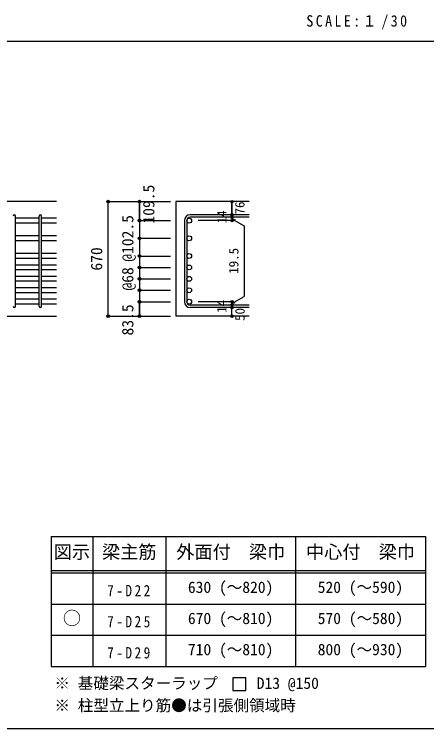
# Model space of a CAD drawing. Units: millimetres at full size, sheet at 1:30, with parts at other scales. Extents: x -5973 to 5954, y -4195 to 4201.
# Drawn here: x 1234 to 3618, y -4195 to -67 of the extents above; entities that cross this region are included whole.
import ezdxf
from ezdxf.enums import TextEntityAlignment as Align

# ---------------------------------------------------------------- set-up
doc = ezdxf.new("R2010")
doc.units = ezdxf.units.MM
doc.header["$LTSCALE"] = 30
doc.header["$PDMODE"] = 32
doc.header["$PDSIZE"] = 15
for name, color, linetype in [('0-1', 2, 'Continuous'), ('0-5', 7, 'Continuous'), ('0-6', 7, 'Continuous'), ('0-D', 4, 'Continuous'), ('6-7_文字', 7, 'Continuous'), ('6-E_枠', 7, 'Continuous'), ('F-0_枠', 6, 'Continuous')]:
    doc.layers.add(name, color=color, linetype=linetype)
doc.styles.add('ＭＳ ゴシック', font='')
doc.styles.get('ＭＳ ゴシック').set_extended_font_data('MS Gothic')

msp = doc.modelspace()

# ---------------------------------------------------------------- linework, layer by layer
at = {"layer": '0-1'}
for p, q in [((2592.44, -1149.89), (2167.44, -1149.89)), ((2167.44, -1149.89), (2167.44, -1811.39)), ((1077.44, -1811.39), (1477.44, -1811.39)), ((2592.44, -1811.39), (2167.44, -1811.39))]:
    msp.add_line(p, q, dxfattribs=at)
msp.add_lwpolyline([(1477.44, -1149.89), (27.44, -1149.89), (27.44, -2199.89)], dxfattribs=at)
at = {"layer": '0-5'}
for p, q in [((1377.44, -1245.51), (1241.44, -1245.51)), ((1377.44, -1273.51), (1241.44, -1273.51)), ((1477.44, -1245.51), (1391.44, -1245.51)), ((1477.44, -1273.51), (1391.44, -1273.51)), ((1377.44, -1347.7), (1241.44, -1347.7)), ((1477.44, -1347.7), (1391.44, -1347.7)), ((1377.44, -1375.7), (1241.44, -1375.7)), ((1477.44, -1375.7), (1391.44, -1375.7)), ((1377.44, -1449.89), (1241.44, -1449.89)), ((1377.44, -1477.89), (1241.44, -1477.89)), ((1477.44, -1449.89), (1391.44, -1449.89)), ((1477.44, -1477.89), (1391.44, -1477.89)), ((1377.44, -1515.89), (1241.44, -1515.89)), ((1477.44, -1515.89), (1391.44, -1515.89)), ((1377.44, -1543.89), (1241.44, -1543.89)), ((1477.44, -1543.89), (1391.44, -1543.89)), ((1377.44, -1581.89), (1241.44, -1581.89)), ((1377.44, -1609.89), (1241.44, -1609.89)), ((1477.44, -1581.89), (1391.44, -1581.89)), ((1477.44, -1609.89), (1391.44, -1609.89)), ((1377.44, -1647.89), (1241.44, -1647.89)), ((1477.44, -1647.89), (1391.44, -1647.89)), ((1377.44, -1675.89), (1241.44, -1675.89)), ((1477.44, -1675.89), (1391.44, -1675.89)), ((1377.44, -1713.89), (1241.44, -1713.89)), ((1477.44, -1713.89), (1391.44, -1713.89)), ((1377.44, -1741.89), (1241.44, -1741.89)), ((1477.44, -1741.89), (1391.44, -1741.89))]:
    msp.add_line(p, q, dxfattribs=at)
at = {"layer": '0-5', "color": 3}
for centre in [(2245.44, -1259.51), (2245.44, -1361.7), (2245.44, -1463.89), (2245.44, -1529.89), (2245.44, -1595.89), (2245.44, -1661.89), (2245.44, -1727.89)]:
    msp.add_circle(centre, 14, dxfattribs=at)
at = {"layer": '0-6'}
for p, q in [((1241.44, -1754.39), (1241.44, -1233.01)), ((1377.44, -1754.39), (1377.44, -1233.01)), ((1391.44, -1754.39), (1391.44, -1233.01)), ((2592.44, -1226.01), (2250.94, -1226.01)), ((2217.44, -1259.51), (2217.44, -1727.89)), ((2231.44, -1259.51), (2231.44, -1727.89)), ((2592.44, -1240.01), (2250.94, -1240.01)), ((2592.44, -1747.39), (2250.94, -1747.39)), ((2592.44, -1761.39), (2250.94, -1761.39))]:
    msp.add_line(p, q, dxfattribs=at)
for centre, radius, start, end in [((1234.44, -1233.01), 7, 0, 180), ((1384.44, -1233.01), 7, 0, 180), ((2250.94, -1259.51), 33.5, 90, 180), ((2250.94, -1259.51), 19.5, 90, 180), ((2250.94, -1727.89), 33.5, 180, 270), ((2250.94, -1727.89), 19.5, 180, 270), ((1234.44, -1754.39), 7, 180, 0), ((1384.44, -1754.39), 7, 180, 0)]:
    msp.add_arc(centre, radius, start, end, dxfattribs=at)
at = {"layer": '0-D'}
for p, q in [((1777.44, -1149.89), (1957.44, -1149.89)), ((1777.44, -1149.89), (1957.44, -1149.89)), ((1777.44, -1811.39), (1777.44, -1149.89)), ((1957.44, -1149.89), (2137.44, -1149.89)), ((1957.44, -1149.89), (2137.44, -1149.89)), ((1957.44, -1149.89), (1957.44, -1259.51)), ((1957.44, -1259.51), (1957.44, -1149.89)), ((2492.44, -1240.01), (2492.44, -1226.01)), ((1957.44, -1259.51), (2137.44, -1259.51)), ((1957.44, -1259.51), (1957.44, -1344.89)), ((1957.44, -1259.51), (2137.44, -1259.51)), ((2492.44, -1259.51), (2296.35, -1259.51)), ((2492.44, -1240.01), (2492.44, -1259.51)), ((2492.44, -1249.76), (2511.76, -1254.93)), ((2492.44, -1249.76), (2562.5, -1290.21)), ((2562.5, -1290.21), (2562.5, -1697.2)), ((1957.44, -1344.89), (1957.44, -1727.89)), ((1957.44, -1361.7), (2137.44, -1361.7)), ((1957.44, -1463.89), (2137.44, -1463.89)), ((1957.44, -1529.89), (2137.44, -1529.89)), ((1957.44, -1595.89), (2137.44, -1595.89)), ((1957.44, -1661.89), (2137.44, -1661.89)), ((1957.44, -1727.89), (2137.44, -1727.89)), ((1957.44, -1727.89), (1957.44, -1811.39)), ((1957.44, -1811.39), (1957.44, -1727.89)), ((2492.44, -1727.89), (2296.35, -1727.89)), ((2492.44, -1737.64), (2562.5, -1697.2)), ((2492.44, -1747.39), (2492.44, -1727.89)), ((2492.44, -1737.64), (2511.76, -1732.47)), ((2492.44, -1761.39), (2492.44, -1747.39)), ((2492.44, -1811.39), (2492.44, -1761.39)), ((1777.44, -1811.39), (1957.44, -1811.39)), ((1957.44, -1811.39), (2137.44, -1811.39))]:
    msp.add_line(p, q, dxfattribs=at)
msp.add_lwpolyline([(2492.44, -1149.89), (2492.44, -1226.01), (2492.44, -1149.89)], dxfattribs=at)
for centre, radius in [((1777.44, -1149.89), 8), ((1777.44, -1149.89), 7.2), ((1777.44, -1149.89), 6.4), ((1777.44, -1149.89), 5.6), ((1777.44, -1149.89), 4.8), ((1777.44, -1149.89), 4), ((1777.44, -1149.89), 3.2), ((1777.44, -1149.89), 2.4), ((1777.44, -1149.89), 1.6), ((1777.44, -1149.89), 0.8), ((1957.44, -1149.89), 8), ((1957.44, -1149.89), 7.2), ((1957.44, -1149.89), 6.4), ((1957.44, -1149.89), 5.6), ((1957.44, -1149.89), 4.8), ((1957.44, -1149.89), 4), ((1957.44, -1149.89), 3.2), ((1957.44, -1149.89), 2.4), ((1957.44, -1149.89), 1.6), ((1957.44, -1149.89), 0.8), ((2492.44, -1149.89), 4), ((2492.44, -1149.89), 3.6), ((2492.44, -1149.89), 3.2), ((2492.44, -1149.89), 2.8), ((2492.44, -1149.89), 2.4), ((2492.44, -1149.89), 2), ((2492.44, -1149.89), 1.6), ((2492.44, -1149.89), 1.2), ((2492.44, -1149.89), 0.8), ((2492.44, -1149.89), 0.4), ((2492.44, -1226.01), 4), ((2492.44, -1240.01), 4), ((2492.44, -1226.01), 3.6), ((2492.44, -1240.01), 3.6), ((2492.44, -1226.01), 3.2), ((2492.44, -1240.01), 3.2), ((2492.44, -1226.01), 2.8), ((2492.44, -1240.01), 2.8), ((2492.44, -1226.01), 2.4), ((2492.44, -1240.01), 2.4), ((2492.44, -1226.01), 2), ((2492.44, -1240.01), 2), ((2492.44, -1226.01), 1.6), ((2492.44, -1240.01), 1.6), ((2492.44, -1226.01), 1.2), ((2492.44, -1226.01), 0.8), ((2492.44, -1226.01), 0.4), ((1957.44, -1259.51), 8), ((1957.44, -1259.51), 7.2), ((1957.44, -1259.51), 6.4), ((1957.44, -1259.51), 5.6), ((1957.44, -1259.51), 4.8), ((1957.44, -1259.51), 4), ((1957.44, -1259.51), 3.2), ((1957.44, -1259.51), 2.4), ((1957.44, -1259.51), 1.6), ((1957.44, -1259.51), 0.8), ((2492.44, -1259.51), 4), ((2492.44, -1259.51), 3.6), ((2492.44, -1259.51), 3.2), ((2492.44, -1259.51), 2.8), ((2492.44, -1259.51), 2.4), ((2492.44, -1259.51), 2), ((2492.44, -1259.51), 1.6), ((2492.44, -1240.01), 1.2), ((2492.44, -1259.51), 1.2), ((2492.44, -1240.01), 0.8), ((2492.44, -1259.51), 0.8), ((2492.44, -1240.01), 0.4), ((2492.44, -1259.51), 0.4), ((1957.44, -1361.7), 8), ((1957.44, -1361.7), 7.2), ((1957.44, -1361.7), 6.4), ((1957.44, -1361.7), 5.6), ((1957.44, -1361.7), 4.8), ((1957.44, -1361.7), 4), ((1957.44, -1361.7), 3.2), ((1957.44, -1361.7), 2.4), ((1957.44, -1361.7), 1.6), ((1957.44, -1361.7), 0.8), ((1957.44, -1463.89), 8), ((1957.44, -1463.89), 7.2), ((1957.44, -1463.89), 6.4), ((1957.44, -1463.89), 5.6), ((1957.44, -1463.89), 4.8), ((1957.44, -1463.89), 4), ((1957.44, -1463.89), 3.2), ((1957.44, -1463.89), 2.4), ((1957.44, -1463.89), 1.6), ((1957.44, -1463.89), 0.8), ((1957.44, -1529.89), 8), ((1957.44, -1529.89), 7.2), ((1957.44, -1529.89), 6.4), ((1957.44, -1529.89), 5.6), ((1957.44, -1529.89), 4.8), ((1957.44, -1529.89), 4), ((1957.44, -1529.89), 3.2), ((1957.44, -1529.89), 2.4), ((1957.44, -1529.89), 1.6), ((1957.44, -1529.89), 0.8), ((1957.44, -1595.89), 8), ((1957.44, -1595.89), 7.2), ((1957.44, -1595.89), 6.4), ((1957.44, -1595.89), 5.6), ((1957.44, -1595.89), 4.8), ((1957.44, -1595.89), 4), ((1957.44, -1595.89), 3.2), ((1957.44, -1595.89), 2.4), ((1957.44, -1595.89), 1.6), ((1957.44, -1595.89), 0.8), ((1957.44, -1661.89), 8), ((1957.44, -1661.89), 7.2), ((1957.44, -1661.89), 6.4), ((1957.44, -1661.89), 5.6), ((1957.44, -1661.89), 4.8), ((1957.44, -1661.89), 4), ((1957.44, -1661.89), 3.2), ((1957.44, -1661.89), 2.4), ((1957.44, -1661.89), 1.6), ((1957.44, -1661.89), 0.8), ((1957.44, -1727.89), 8), ((1957.44, -1727.89), 7.2), ((1957.44, -1727.89), 6.4), ((1957.44, -1727.89), 5.6), ((1957.44, -1727.89), 4.8), ((1957.44, -1727.89), 4), ((1957.44, -1727.89), 3.2), ((1957.44, -1727.89), 2.4), ((1957.44, -1727.89), 1.6), ((1957.44, -1727.89), 0.8), ((2492.44, -1727.89), 4), ((2492.44, -1727.89), 3.6), ((2492.44, -1727.89), 3.2), ((2492.44, -1727.89), 2.8), ((2492.44, -1727.89), 2.4), ((2492.44, -1727.89), 2), ((2492.44, -1727.89), 1.6), ((2492.44, -1727.89), 1.2), ((2492.44, -1727.89), 0.8), ((2492.44, -1727.89), 0.4), ((2492.44, -1747.39), 4), ((2492.44, -1761.39), 4), ((2492.44, -1747.39), 3.6), ((2492.44, -1761.39), 3.6), ((2492.44, -1747.39), 3.2), ((2492.44, -1761.39), 3.2), ((2492.44, -1747.39), 2.8), ((2492.44, -1761.39), 2.8), ((2492.44, -1747.39), 2.4), ((2492.44, -1761.39), 2.4), ((2492.44, -1747.39), 2), ((2492.44, -1761.39), 2), ((2492.44, -1747.39), 1.6), ((2492.44, -1761.39), 1.6), ((2492.44, -1747.39), 1.2), ((2492.44, -1761.39), 1.2), ((2492.44, -1747.39), 0.8), ((2492.44, -1761.39), 0.8), ((2492.44, -1747.39), 0.4), ((2492.44, -1761.39), 0.4), ((1777.44, -1811.39), 8), ((1777.44, -1811.39), 7.2), ((1777.44, -1811.39), 6.4), ((1777.44, -1811.39), 5.6), ((1777.44, -1811.39), 4.8), ((1777.44, -1811.39), 4), ((1777.44, -1811.39), 3.2), ((1777.44, -1811.39), 2.4), ((1777.44, -1811.39), 1.6), ((1777.44, -1811.39), 0.8), ((1957.44, -1811.39), 8), ((1957.44, -1811.39), 7.2), ((1957.44, -1811.39), 6.4), ((1957.44, -1811.39), 5.6), ((1957.44, -1811.39), 4.8), ((1957.44, -1811.39), 4), ((1957.44, -1811.39), 3.2), ((1957.44, -1811.39), 2.4), ((1957.44, -1811.39), 1.6), ((1957.44, -1811.39), 0.8), ((2492.44, -1811.39), 4), ((2492.44, -1811.39), 3.6), ((2492.44, -1811.39), 3.2), ((2492.44, -1811.39), 2.8), ((2492.44, -1811.39), 2.4), ((2492.44, -1811.39), 2), ((2492.44, -1811.39), 1.6), ((2492.44, -1811.39), 1.2), ((2492.44, -1811.39), 0.8), ((2492.44, -1811.39), 0.4)]:
    msp.add_circle(centre, radius, dxfattribs=at)
at = {"layer": '0-D', "color": 7}
for p in [(1777.44, -1149.89), (1957.44, -1149.89), (2492.44, -1149.89), (2492.44, -1226.01), (2492.44, -1240.01), (1957.44, -1259.51), (2492.44, -1259.51), (1957.44, -1361.7), (1957.44, -1463.89), (1957.44, -1529.89), (1957.44, -1595.89), (1957.44, -1661.89), (1957.44, -1727.89), (2492.44, -1727.89), (2492.44, -1727.89), (2492.44, -1747.39), (2492.44, -1761.39), (1777.44, -1811.39), (1957.44, -1811.39), (2492.44, -1811.39)]:
    msp.add_point(p, dxfattribs=at)
at = {"layer": '6-7_文字'}
msp.add_lwpolyline([(2497.77, -3975.39), (2572.77, -3975.39), (2572.77, -3900.39), (2497.77, -3900.39)], close=True, dxfattribs=at)
at = {"layer": '6-E_枠', "color": 3}
for p, q in [((1447.71, -3085.43), (1447.71, -3835.43)), ((1447.71, -3085.43), (3610.24, -3085.43)), ((3610.24, -3085.43), (3610.24, -3835.43)), ((1447.71, -3835.43), (3610.24, -3835.43))]:
    msp.add_line(p, q, dxfattribs=at)
at = {"layer": '6-E_枠'}
for p, q in [((1687.71, -3085.43), (1687.71, -3835.43)), ((2110.24, -3085.43), (2110.24, -3835.43)), ((2860.24, -3085.43), (2860.24, -3835.43)), ((1447.71, -3280.43), (3610.24, -3280.43)), ((1447.71, -3295.43), (3610.24, -3295.43)), ((1447.71, -3475.43), (3610.24, -3475.43)), ((1447.71, -3655.43), (3610.24, -3655.43))]:
    msp.add_line(p, q, dxfattribs=at)
at = {"layer": 'F-0_枠', "color": 2}
msp.add_line((-5972.88, -222.05), (3723.6, -222.05), dxfattribs=at)
at = {"layer": 'F-0_枠'}
msp.add_line((5954.1, -4195.24), (-5972.88, -4195.24), dxfattribs=at)

# ---------------------------------------------------------------- texts
at = {"layer": '0-D', "style": 'ＭＳ ゴシック'}
for s, height, p in [('109.5', 65.98, (2063.88, -1276.31)), ('76', 54.99, (2581.54, -1223.83)), ('@102.5', 65.98, (1942.44, -1496.7)), ('14', 54.99, (2477.21, -1275.26)), ('670', 65.98, (1762.44, -1548.14)), ('19.5', 54.99, (2546.34, -1566.81)), ('@68', 65.98, (1942.44, -1663.39)), ('14', 54.99, (2477.18, -1792.07)), ('83.5', 65.98, (1942.44, -1922.89)), ('50', 54.99, (2582.18, -1838.97))]:
    msp.add_text(s, height=height, rotation=90, dxfattribs=at).set_placement(p, align=Align.BOTTOM_LEFT)
at = {"layer": '6-7_文字', "color": 2, "style": 'ＭＳ ゴシック'}
for s, p in [('図示', (1462.71, -3235.43)), ('梁主筋', (1741.48, -3235.43)), ('外面付\u3000梁巾', (2170.24, -3235.43)), ('中心付\u3000梁巾', (2920.24, -3235.43)), ('○', (1515.21, -3617.93))]:
    msp.add_text(s, height=76.98, dxfattribs=at).set_placement(p, align=Align.BOTTOM_LEFT)
at = {"layer": '6-7_文字', "style": 'ＭＳ ゴシック'}
for s, p in [('630 (～820)', (2237.74, -3430.43)), ('520 (～590)', (2987.74, -3430.43)), ('670 (～810)', (2237.74, -3610.43)), ('570 (～580)', (2987.74, -3610.43)), ('710 (～810)', (2237.74, -3790.43)), ('800 (～930)', (2987.74, -3790.43)), ('※ 基礎梁スターラップ     D13 @150', (1466.27, -3985.01)), ('※ 柱型立上り筋●は引張側領域時', (1466.27, -4113.51))]:
    msp.add_text(s, height=65.98, dxfattribs=at).set_placement(p, align=Align.BOTTOM_LEFT)
at = {"layer": '6-7_文字', "color": 2, "insert": (2922.26, -154.55), "char_height": 65.98, "attachment_point": 7, "style": 'ＭＳ ゴシック'}
msp.add_mtext('\\T1.34;\\W0.9;SCALE:１/30', dxfattribs=at)
at = {"layer": '6-7_文字', "char_height": 65.98, "attachment_point": 7, "style": 'ＭＳ ゴシック'}
for s, insert in [('\\T1.38;\\W0.85;7-D22', (1771.48, -3430.43)), ('\\T1.38;\\W0.85;7-D25', (1771.48, -3610.43)), ('\\T1.38;\\W0.85;7-D29', (1771.48, -3790.43))]:
    msp.add_mtext(s, dxfattribs=dict(at, insert=insert))

doc.saveas('drawing.dxf')
